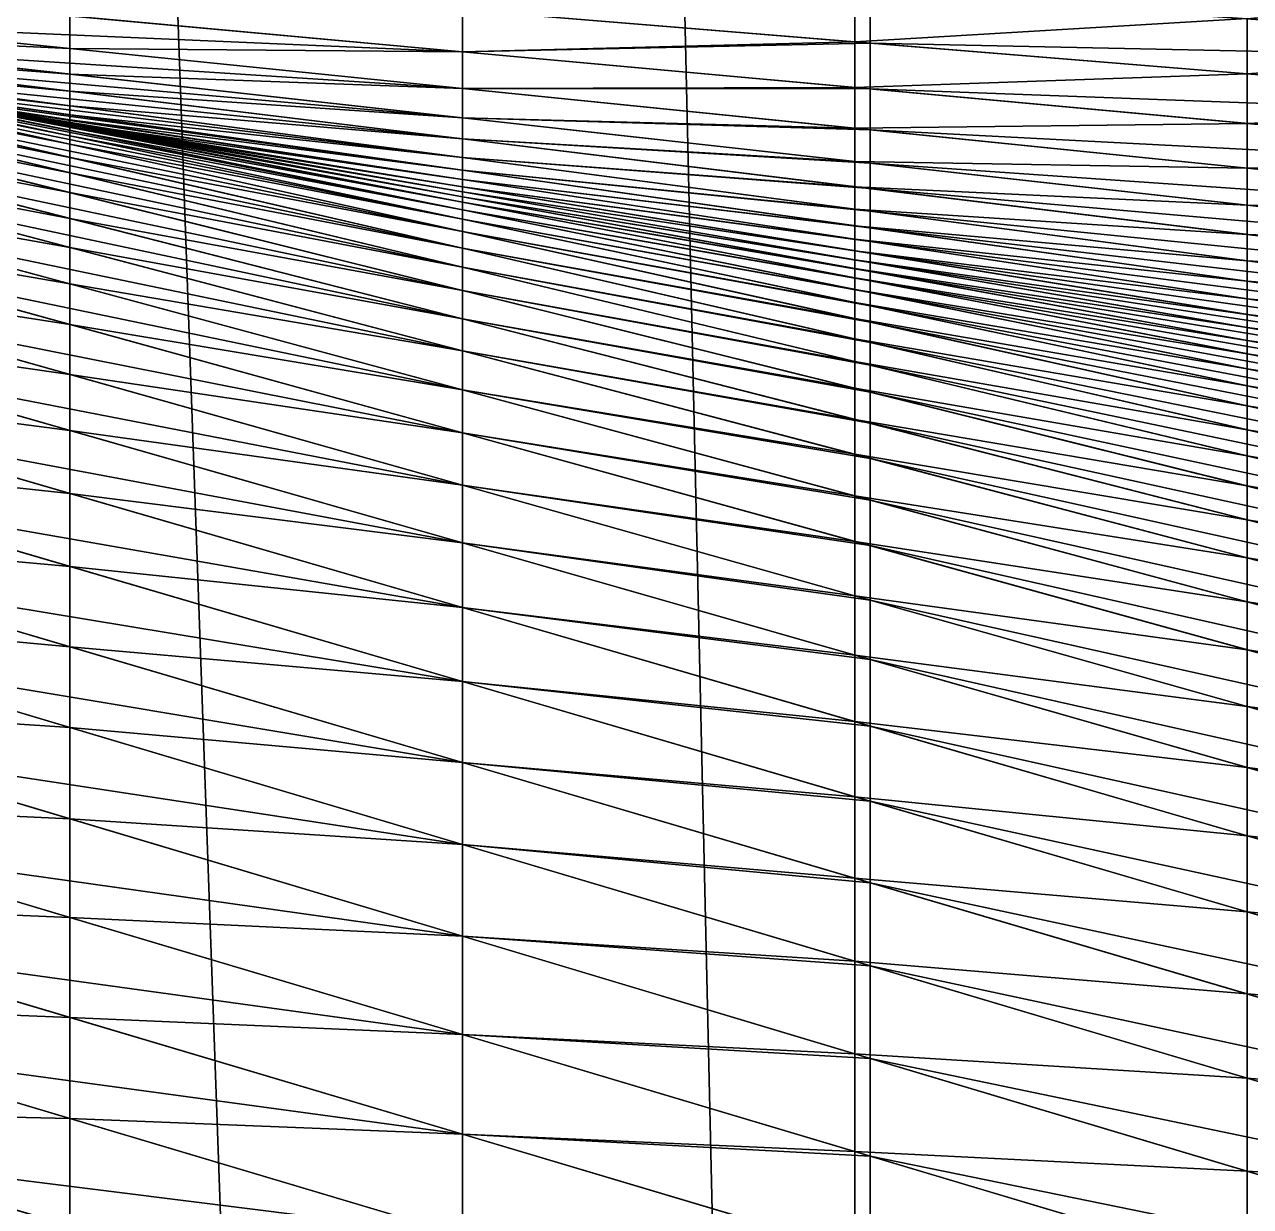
# Model space of a CAD drawing. Header units: metres. Extents: x -3 to 177, y -14 to 14.
# Drawn here: x 9.075 to 10.754, y -2.816 to -1.197 of the extents above; entities that cross this region are included whole.
import ezdxf

# ---------------------------------------------------------------- set-up
doc = ezdxf.new("R2010")
doc.units = ezdxf.units.M
doc.layers.add('ENGINE_ROOM', color=7, linetype='Continuous', true_color=0xa1acbe)
doc.layers.add('HULL', color=7, linetype='Continuous', true_color=0x528ba5)

msp = doc.modelspace()

# ---------------------------------------------------------------- linework, layer by layer
at = {"layer": 'ENGINE_ROOM'}
for points in [[(10.2335, 12.2995, 14.6829), (11.6483, -12.668, 14.6681), (11.6483, 12.668, 14.6681)], [(9.675, 12.154, 14.6887), (10.2335, -12.2995, 14.6829), (10.2335, 12.2995, 14.6829)], [(10.2335, 12.2995, 14.6829), (10.2335, -12.2995, 14.6829), (11.6483, -12.668, 14.6681)], [(8.8188, 11.931, 14.6977), (9.675, -12.154, 14.6887), (9.675, 12.154, 14.6887)], [(9.675, 12.154, 14.6887), (9.675, -12.154, 14.6887), (10.2335, -12.2995, 14.6829)], [(8.8188, 11.931, 14.6977), (8.8188, -11.931, 14.6977), (9.675, -12.154, 14.6887)], [(8.8188, -1.1977, 2.0242), (8.8188, -1.1562, 1.869), (9.675, -1.2344, 1.7117)], [(8.8188, -1.1562, 1.869), (9.675, -1.1772, 1.5613), (9.675, -1.2344, 1.7117)], [(9.675, -1.1772, 1.5613), (10.2335, -1.1527, 1.3158), (10.2335, -1.2226, 1.4606)], [(10.2335, -1.2226, 1.4606), (10.2335, -1.1527, 1.3158), (11.6483, -1.2521, 1.0671)], [(10.2335, -1.1527, 1.3158), (11.6483, -1.1593, 0.933), (11.6483, -1.2521, 1.0671)], [(9.675, -1.2344, 1.7117), (9.675, -1.1772, 1.5613), (10.2335, -1.2226, 1.4606)], [(8.8188, -1.2295, 2.182), (8.8188, -1.1977, 2.0242), (9.675, -1.2847, 1.8645)], [(8.8188, -1.1977, 2.0242), (9.675, -1.2344, 1.7117), (9.675, -1.2847, 1.8645)], [(9.675, -1.2344, 1.7117), (10.2335, -1.2226, 1.4606), (10.2335, -1.2854, 1.6091)], [(10.2335, -1.2854, 1.6091), (10.2335, -1.2226, 1.4606), (11.6483, -1.3375, 1.2057)], [(10.2335, -1.2226, 1.4606), (11.6483, -1.2521, 1.0671), (11.6483, -1.3375, 1.2057)], [(8.8188, -1.2498, 2.3415), (8.8188, -1.2295, 2.182), (9.675, -1.3248, 2.0205)], [(8.8188, -1.2295, 2.182), (9.675, -1.2847, 1.8645), (9.675, -1.3248, 2.0205)], [(9.675, -1.2847, 1.8645), (9.675, -1.2344, 1.7117), (10.2335, -1.2854, 1.6091)], [(8.8188, -1.2664, 2.5015), (8.8188, -1.2498, 2.3415), (9.675, -1.3539, 2.1788)], [(8.8188, -1.2498, 2.3415), (9.675, -1.3248, 2.0205), (9.675, -1.3539, 2.1788)], [(8.8188, -1.2758, 2.6622), (8.8188, -1.2664, 2.5015), (9.675, -1.3792, 2.3379)], [(8.8188, -1.2664, 2.5015), (9.675, -1.3539, 2.1788), (9.675, -1.3792, 2.3379)], [(8.8188, -1.2776, 3.6275), (8.8188, -1.2752, 3.4666), (9.675, -1.4406, 3.302)], [(8.8188, -1.2752, 3.4666), (8.8188, -1.2763, 3.3057), (9.675, -1.433, 3.1411)], [(8.8188, -1.2752, 3.4666), (9.675, -1.433, 3.1411), (9.675, -1.4406, 3.302)], [(8.8188, -1.2792, 2.823), (8.8188, -1.2758, 2.6622), (9.675, -1.3968, 2.4981)], [(8.8188, -1.2758, 2.6622), (9.675, -1.3792, 2.3379), (9.675, -1.3968, 2.4981)], [(8.8188, -1.2763, 3.3057), (8.8188, -1.2786, 3.1448), (9.675, -1.4265, 2.9802)], [(8.8188, -1.2763, 3.3057), (9.675, -1.4265, 2.9802), (9.675, -1.433, 3.1411)], [(8.8188, -1.2821, 3.7884), (8.8188, -1.2776, 3.6275), (9.675, -1.4511, 3.4629)], [(8.8188, -1.2776, 3.6275), (9.675, -1.4406, 3.302), (9.675, -1.4511, 3.4629)], [(8.8188, -1.2786, 3.1448), (8.8188, -1.2807, 2.9839), (9.675, -1.4196, 2.8193)], [(8.8188, -1.2786, 3.1448), (9.675, -1.4196, 2.8193), (9.675, -1.4265, 2.9802)], [(8.8188, -1.2807, 2.9839), (8.8188, -1.2792, 2.823), (9.675, -1.4094, 2.6586)], [(8.8188, -1.2792, 2.823), (9.675, -1.3968, 2.4981), (9.675, -1.4094, 2.6586)], [(8.8188, -1.2807, 2.9839), (9.675, -1.4094, 2.6586), (9.675, -1.4196, 2.8193)], [(8.8188, -1.2902, 3.9491), (8.8188, -1.2821, 3.7884), (9.675, -1.4638, 3.6236)], [(8.8188, -1.2821, 3.7884), (9.675, -1.4511, 3.4629), (9.675, -1.4638, 3.6236)], [(8.8188, -1.3053, 4.1094), (8.8188, -1.2902, 3.9491), (9.675, -1.4805, 3.7838)], [(8.8188, -1.2902, 3.9491), (9.675, -1.4638, 3.6236), (9.675, -1.4805, 3.7838)], [(9.675, -1.3248, 2.0205), (9.675, -1.2847, 1.8645), (10.2335, -1.3413, 1.7603)], [(9.675, -1.2847, 1.8645), (10.2335, -1.2854, 1.6091), (10.2335, -1.3413, 1.7603)], [(10.2335, -1.3413, 1.7603), (10.2335, -1.2854, 1.6091), (11.6483, -1.4147, 1.3492)], [(10.2335, -1.2854, 1.6091), (11.6483, -1.3375, 1.2057), (11.6483, -1.4147, 1.3492)], [(8.8188, -1.3235, 4.2692), (8.8188, -1.3053, 4.1094), (9.675, -1.5034, 3.9435)], [(8.8188, -1.3053, 4.1094), (9.675, -1.4805, 3.7838), (9.675, -1.5034, 3.9435)], [(8.8188, -1.348, 4.4284), (8.8188, -1.3235, 4.2692), (9.675, -1.5295, 4.1026)], [(8.8188, -1.3235, 4.2692), (9.675, -1.5034, 3.9435), (9.675, -1.5295, 4.1026)], [(9.675, -1.3539, 2.1788), (9.675, -1.3248, 2.0205), (10.2335, -1.3869, 1.9152)], [(9.675, -1.3248, 2.0205), (10.2335, -1.3413, 1.7603), (10.2335, -1.3869, 1.9152)], [(10.2335, -1.3869, 1.9152), (10.2335, -1.3413, 1.7603), (11.6483, -1.485, 1.4964)], [(10.2335, -1.3413, 1.7603), (11.6483, -1.4147, 1.3492), (11.6483, -1.485, 1.4964)], [(8.8188, -1.381, 4.586), (8.8188, -1.348, 4.4284), (9.675, -1.5613, 4.2608)], [(8.8188, -1.348, 4.4284), (9.675, -1.5295, 4.1026), (9.675, -1.5613, 4.2608)], [(9.675, -1.3792, 2.3379), (9.675, -1.3539, 2.1788), (10.2335, -1.4219, 2.0727)], [(9.675, -1.3539, 2.1788), (10.2335, -1.3869, 1.9152), (10.2335, -1.4219, 2.0727)], [(8.8188, -1.4184, 4.7425), (8.8188, -1.381, 4.586), (9.675, -1.6003, 4.4176)], [(8.8188, -1.381, 4.586), (9.675, -1.5613, 4.2608), (9.675, -1.6003, 4.4176)], [(9.675, -1.3968, 2.4981), (9.675, -1.3792, 2.3379), (10.2335, -1.4527, 2.2312)], [(9.675, -1.3792, 2.3379), (10.2335, -1.4219, 2.0727), (10.2335, -1.4527, 2.2312)], [(10.2335, -1.4219, 2.0727), (10.2335, -1.3869, 1.9152), (11.6483, -1.5444, 1.6485)], [(10.2335, -1.3869, 1.9152), (11.6483, -1.485, 1.4964), (11.6483, -1.5444, 1.6485)], [(9.675, -1.4094, 2.6586), (9.675, -1.3968, 2.4981), (10.2335, -1.4758, 2.3911)], [(9.675, -1.3968, 2.4981), (10.2335, -1.4527, 2.2312), (10.2335, -1.4758, 2.3911)], [(9.675, -1.4196, 2.8193), (9.675, -1.4094, 2.6586), (10.2335, -1.4944, 2.5513)], [(9.675, -1.4094, 2.6586), (10.2335, -1.4758, 2.3911), (10.2335, -1.4944, 2.5513)], [(8.8188, -1.4663, 4.8963), (8.8188, -1.4184, 4.7425), (9.675, -1.6441, 4.5731)], [(8.8188, -1.4184, 4.7425), (9.675, -1.6003, 4.4176), (9.675, -1.6441, 4.5731)], [(9.675, -1.4265, 2.9802), (9.675, -1.4196, 2.8193), (10.2335, -1.5103, 2.7119)], [(9.675, -1.4196, 2.8193), (10.2335, -1.4944, 2.5513), (10.2335, -1.5103, 2.7119)], [(9.675, -1.433, 3.1411), (9.675, -1.4265, 2.9802), (10.2335, -1.5229, 2.8728)], [(9.675, -1.4265, 2.9802), (10.2335, -1.5103, 2.7119), (10.2335, -1.5229, 2.8728)], [(10.2335, -1.4527, 2.2312), (10.2335, -1.4219, 2.0727), (11.6483, -1.594, 1.8039)], [(10.2335, -1.4219, 2.0727), (11.6483, -1.5444, 1.6485), (11.6483, -1.594, 1.8039)], [(9.675, -1.4406, 3.302), (9.675, -1.433, 3.1411), (10.2335, -1.5352, 3.0337)], [(9.675, -1.433, 3.1411), (10.2335, -1.5229, 2.8728), (10.2335, -1.5352, 3.0337)], [(9.675, -1.4511, 3.4629), (9.675, -1.4406, 3.302), (10.2335, -1.5484, 3.1947)], [(9.675, -1.4406, 3.302), (10.2335, -1.5352, 3.0337), (10.2335, -1.5484, 3.1947)], [(9.675, -1.4638, 3.6236), (9.675, -1.4511, 3.4629), (10.2335, -1.5643, 3.3555)], [(9.675, -1.4511, 3.4629), (10.2335, -1.5484, 3.1947), (10.2335, -1.5643, 3.3555)], [(10.2335, -1.4758, 2.3911), (10.2335, -1.4527, 2.2312), (11.6483, -1.6389, 1.9608)], [(10.2335, -1.4527, 2.2312), (11.6483, -1.594, 1.8039), (11.6483, -1.6389, 1.9608)], [(8.8188, -1.5201, 5.0481), (8.8188, -1.4663, 4.8963), (9.675, -1.6975, 4.7257)], [(8.8188, -1.4663, 4.8963), (9.675, -1.6441, 4.5731), (9.675, -1.6975, 4.7257)], [(9.675, -1.4805, 3.7838), (9.675, -1.4638, 3.6236), (10.2335, -1.5823, 3.5161)], [(9.675, -1.4638, 3.6236), (10.2335, -1.5643, 3.3555), (10.2335, -1.5823, 3.5161)], [(10.2335, -1.4944, 2.5513), (10.2335, -1.4758, 2.3911), (11.6483, -1.6758, 2.1199)], [(10.2335, -1.4758, 2.3911), (11.6483, -1.6389, 1.9608), (11.6483, -1.6758, 2.1199)], [(9.675, -1.5034, 3.9435), (9.675, -1.4805, 3.7838), (10.2335, -1.6046, 3.676)], [(9.675, -1.4805, 3.7838), (10.2335, -1.5823, 3.5161), (10.2335, -1.6046, 3.676)], [(10.2335, -1.5103, 2.7119), (10.2335, -1.4944, 2.5513), (11.6483, -1.7095, 2.2795)], [(10.2335, -1.4944, 2.5513), (11.6483, -1.6758, 2.1199), (11.6483, -1.7095, 2.2795)], [(9.675, -1.5295, 4.1026), (9.675, -1.5034, 3.9435), (10.2335, -1.6327, 3.8352)], [(9.675, -1.5034, 3.9435), (10.2335, -1.6046, 3.676), (10.2335, -1.6327, 3.8352)], [(10.2335, -1.5229, 2.8728), (10.2335, -1.5103, 2.7119), (11.6483, -1.7399, 2.4399)], [(10.2335, -1.5103, 2.7119), (11.6483, -1.7095, 2.2795), (11.6483, -1.7399, 2.4399)], [(8.8188, -1.5866, 5.1947), (8.8188, -1.5201, 5.0481), (9.675, -1.7566, 4.8762)], [(8.8188, -1.5201, 5.0481), (9.675, -1.6975, 4.7257), (9.675, -1.7566, 4.8762)], [(10.2335, -1.5352, 3.0337), (10.2335, -1.5229, 2.8728), (11.6483, -1.7673, 2.6008)], [(10.2335, -1.5229, 2.8728), (11.6483, -1.7399, 2.4399), (11.6483, -1.7673, 2.6008)], [(9.675, -1.5613, 4.2608), (9.675, -1.5295, 4.1026), (10.2335, -1.6638, 3.9939)], [(9.675, -1.5295, 4.1026), (10.2335, -1.6327, 3.8352), (10.2335, -1.6638, 3.9939)], [(10.2335, -1.5484, 3.1947), (10.2335, -1.5352, 3.0337), (11.6483, -1.7942, 2.7618)], [(10.2335, -1.5352, 3.0337), (11.6483, -1.7673, 2.6008), (11.6483, -1.7942, 2.7618)], [(9.675, -1.6003, 4.4176), (9.675, -1.5613, 4.2608), (10.2335, -1.7005, 4.1515)], [(9.675, -1.5613, 4.2608), (10.2335, -1.6638, 3.9939), (10.2335, -1.7005, 4.1515)], [(10.2335, -1.5643, 3.3555), (10.2335, -1.5484, 3.1947), (11.6483, -1.8215, 2.9227)], [(10.2335, -1.5484, 3.1947), (11.6483, -1.7942, 2.7618), (11.6483, -1.8215, 2.9227)], [(10.2335, -1.5823, 3.5161), (10.2335, -1.5643, 3.3555), (11.6483, -1.851, 3.0834)], [(10.2335, -1.5643, 3.3555), (11.6483, -1.8215, 2.9227), (11.6483, -1.851, 3.0834)], [(8.8188, -1.662, 5.337), (8.8188, -1.5866, 5.1947), (9.675, -1.8282, 5.0212)], [(8.8188, -1.5866, 5.1947), (9.675, -1.7566, 4.8762), (9.675, -1.8282, 5.0212)], [(10.2335, -1.6046, 3.676), (10.2335, -1.5823, 3.5161), (11.6483, -1.8825, 3.2437)], [(10.2335, -1.5823, 3.5161), (11.6483, -1.851, 3.0834), (11.6483, -1.8825, 3.2437)], [(9.675, -1.6441, 4.5731), (9.675, -1.6003, 4.4176), (10.2335, -1.7433, 4.3078)], [(9.675, -1.6003, 4.4176), (10.2335, -1.7005, 4.1515), (10.2335, -1.7433, 4.3078)], [(10.2335, -1.6327, 3.8352), (10.2335, -1.6046, 3.676), (11.6483, -1.9189, 3.4029)], [(10.2335, -1.6046, 3.676), (11.6483, -1.8825, 3.2437), (11.6483, -1.9189, 3.4029)], [(9.675, -1.6975, 4.7257), (9.675, -1.6441, 4.5731), (10.2335, -1.7914, 4.4626)], [(9.675, -1.6441, 4.5731), (10.2335, -1.7433, 4.3078), (10.2335, -1.7914, 4.4626)], [(10.2335, -1.6638, 3.9939), (10.2335, -1.6327, 3.8352), (11.6483, -1.96, 3.5611)], [(10.2335, -1.6327, 3.8352), (11.6483, -1.9189, 3.4029), (11.6483, -1.96, 3.5611)], [(8.8188, -1.7469, 5.4739), (8.8188, -1.662, 5.337), (9.675, -1.9071, 5.1626)], [(8.8188, -1.662, 5.337), (9.675, -1.8282, 5.0212), (9.675, -1.9071, 5.1626)], [(10.2335, -1.7005, 4.1515), (10.2335, -1.6638, 3.9939), (11.6483, -2.0042, 3.7185)], [(10.2335, -1.6638, 3.9939), (11.6483, -1.96, 3.5611), (11.6483, -2.0042, 3.7185)], [(9.675, -1.7566, 4.8762), (9.675, -1.6975, 4.7257), (10.2335, -1.8484, 4.6144)], [(9.675, -1.6975, 4.7257), (10.2335, -1.7914, 4.4626), (10.2335, -1.8484, 4.6144)], [(10.2335, -1.7433, 4.3078), (10.2335, -1.7005, 4.1515), (11.6483, -2.0531, 3.8746)], [(10.2335, -1.7005, 4.1515), (11.6483, -2.0042, 3.7185), (11.6483, -2.0531, 3.8746)], [(10.2335, -1.7914, 4.4626), (10.2335, -1.7433, 4.3078), (11.6483, -2.1057, 4.0297)], [(10.2335, -1.7433, 4.3078), (11.6483, -2.0531, 3.8746), (11.6483, -2.1057, 4.0297)], [(8.8188, -1.846, 5.6006), (8.8188, -1.7469, 5.4739), (9.675, -1.9958, 5.2981)], [(8.8188, -1.7469, 5.4739), (9.675, -1.9071, 5.1626), (9.675, -1.9958, 5.2981)], [(9.675, -1.8282, 5.0212), (9.675, -1.7566, 4.8762), (10.2335, -1.9109, 4.7641)], [(9.675, -1.7566, 4.8762), (10.2335, -1.8484, 4.6144), (10.2335, -1.9109, 4.7641)], [(10.2335, -1.8484, 4.6144), (10.2335, -1.7914, 4.4626), (11.6483, -2.1644, 4.1826)], [(10.2335, -1.7914, 4.4626), (11.6483, -2.1057, 4.0297), (11.6483, -2.1644, 4.1826)], [(9.675, -1.9071, 5.1626), (9.675, -1.8282, 5.0212), (10.2335, -1.9857, 4.9081)], [(9.675, -1.8282, 5.0212), (10.2335, -1.9109, 4.7641), (10.2335, -1.9857, 4.9081)], [(8.8188, -1.9553, 5.7191), (8.8188, -1.846, 5.6006), (9.675, -2.0972, 5.4242)], [(8.8188, -1.846, 5.6006), (9.675, -1.9958, 5.2981), (9.675, -2.0972, 5.4242)], [(10.2335, -1.9109, 4.7641), (10.2335, -1.8484, 4.6144), (11.6483, -2.2305, 4.3325)], [(10.2335, -1.8484, 4.6144), (11.6483, -2.1644, 4.1826), (11.6483, -2.2305, 4.3325)], [(9.675, -1.9958, 5.2981), (9.675, -1.9071, 5.1626), (10.2335, -2.067, 5.0489)], [(9.675, -1.9071, 5.1626), (10.2335, -1.9857, 4.9081), (10.2335, -2.067, 5.0489)], [(10.2335, -1.9857, 4.9081), (10.2335, -1.9109, 4.7641), (11.6483, -2.3017, 4.4802)], [(10.2335, -1.9109, 4.7641), (11.6483, -2.2305, 4.3325), (11.6483, -2.3017, 4.4802)], [(8.8188, -2.065, 5.8372), (8.8188, -1.9553, 5.7191), (9.675, -2.2079, 5.5427)], [(8.8188, -1.9553, 5.7191), (9.675, -2.0972, 5.4242), (9.675, -2.2079, 5.5427)], [(9.675, -2.0972, 5.4242), (9.675, -1.9958, 5.2981), (10.2335, -2.1582, 5.1834)], [(9.675, -1.9958, 5.2981), (10.2335, -2.067, 5.0489), (10.2335, -2.1582, 5.1834)], [(10.2335, -2.067, 5.0489), (10.2335, -1.9857, 4.9081), (11.6483, -2.3848, 4.6215)], [(10.2335, -1.9857, 4.9081), (11.6483, -2.3017, 4.4802), (11.6483, -2.3848, 4.6215)], [(8.8188, -2.1897, 5.9393), (8.8188, -2.065, 5.8372), (9.675, -2.3201, 5.6597)], [(8.8188, -2.065, 5.8372), (9.675, -2.2079, 5.5427), (9.675, -2.3201, 5.6597)], [(10.2335, -2.1582, 5.1834), (10.2335, -2.067, 5.0489), (11.6483, -2.4719, 4.7607)], [(10.2335, -2.067, 5.0489), (11.6483, -2.3848, 4.6215), (11.6483, -2.4719, 4.7607)], [(9.675, -2.2079, 5.5427), (9.675, -2.0972, 5.4242), (10.2335, -2.2611, 5.3091)], [(9.675, -2.0972, 5.4242), (10.2335, -2.1582, 5.1834), (10.2335, -2.2611, 5.3091)], [(10.2335, -2.2611, 5.3091), (10.2335, -2.1582, 5.1834), (11.6483, -2.5694, 4.8928)], [(10.2335, -2.1582, 5.1834), (11.6483, -2.4719, 4.7607), (11.6483, -2.5694, 4.8928)], [(8.8188, -2.3252, 6.0263), (8.8188, -2.1897, 5.9393), (9.675, -2.446, 5.7619)], [(8.8188, -2.1897, 5.9393), (9.675, -2.3201, 5.6597), (9.675, -2.446, 5.7619)], [(9.675, -2.3201, 5.6597), (9.675, -2.2079, 5.5427), (10.2335, -2.3726, 5.4277)], [(9.675, -2.2079, 5.5427), (10.2335, -2.2611, 5.3091), (10.2335, -2.3726, 5.4277)], [(10.2335, -2.3726, 5.4277), (10.2335, -2.2611, 5.3091), (11.6483, -2.6762, 5.0175)], [(10.2335, -2.2611, 5.3091), (11.6483, -2.5694, 4.8928), (11.6483, -2.6762, 5.0175)], [(8.8188, -2.4624, 6.1108), (8.8188, -2.3252, 6.0263), (9.675, -2.5806, 5.8518)], [(8.8188, -2.3252, 6.0263), (9.675, -2.446, 5.7619), (9.675, -2.5806, 5.8518)], [(9.675, -2.446, 5.7619), (9.675, -2.3201, 5.6597), (10.2335, -2.4865, 5.5439)], [(9.675, -2.3201, 5.6597), (10.2335, -2.3726, 5.4277), (10.2335, -2.4865, 5.5439)], [(10.2335, -2.4865, 5.5439), (10.2335, -2.3726, 5.4277), (11.6483, -2.7899, 5.1363)], [(10.2335, -2.3726, 5.4277), (11.6483, -2.6762, 5.0175), (11.6483, -2.7899, 5.1363)], [(9.675, -2.5806, 5.8518), (9.675, -2.446, 5.7619), (10.2335, -2.6132, 5.6461)], [(9.675, -2.446, 5.7619), (10.2335, -2.4865, 5.5439), (10.2335, -2.6132, 5.6461)], [(8.8188, -2.6005, 6.1939), (8.8188, -2.4624, 6.1108), (9.675, -2.7172, 5.939)], [(8.8188, -2.4624, 6.1108), (9.675, -2.5806, 5.8518), (9.675, -2.7172, 5.939)], [(10.2335, -2.6132, 5.6461), (10.2335, -2.4865, 5.5439), (11.6483, -2.908, 5.2506)], [(10.2335, -2.4865, 5.5439), (11.6483, -2.7899, 5.1363), (11.6483, -2.908, 5.2506)], [(9.675, -2.7172, 5.939), (9.675, -2.5806, 5.8518), (10.2335, -2.7472, 5.7381)], [(9.675, -2.5806, 5.8518), (10.2335, -2.6132, 5.6461), (10.2335, -2.7472, 5.7381)], [(8.8188, -2.7483, 6.2579), (8.8188, -2.6005, 6.1939), (9.675, -2.8558, 6.0231)], [(8.8188, -2.6005, 6.1939), (9.675, -2.7172, 5.939), (9.675, -2.8558, 6.0231)], [(10.2335, -2.7472, 5.7381), (10.2335, -2.6132, 5.6461), (11.6483, -3.0367, 5.3529)], [(10.2335, -2.6132, 5.6461), (11.6483, -2.908, 5.2506), (11.6483, -3.0367, 5.3529)], [(9.675, -2.8558, 6.0231), (9.675, -2.7172, 5.939), (10.2335, -2.8834, 5.8269)], [(9.675, -2.7172, 5.939), (10.2335, -2.7472, 5.7381), (10.2335, -2.8834, 5.8269)], [(8.8188, -2.8964, 6.3214), (8.8188, -2.7483, 6.2579), (9.675, -3.0022, 6.092)], [(8.8188, -2.7483, 6.2579), (9.675, -2.8558, 6.0231), (9.675, -3.0022, 6.092)], [(10.2335, -2.8834, 5.8269), (10.2335, -2.7472, 5.7381), (11.6483, -3.1692, 5.4499)], [(10.2335, -2.7472, 5.7381), (11.6483, -3.0367, 5.3529), (11.6483, -3.1692, 5.4499)]]:
    msp.add_3dface(points, dxfattribs=at)
at = {"layer": 'HULL'}
for points in [[(10.75, -1.189, 1.225), (11.2875, -1.1375, 0.9948), (11.2875, -1.2268, 1.1305)], [(9.675, -1.1772, 1.5613), (10.2125, -1.1512, 1.3195), (10.2125, -1.2209, 1.4644)], [(10.2125, -1.2209, 1.4644), (10.2125, -1.1512, 1.3195), (10.75, -1.189, 1.225)], [(8.6, -1.2051, 2.2232), (8.6, -1.1755, 2.065), (9.1375, -1.2301, 1.9647)], [(8.6, -1.1755, 2.065), (9.1375, -1.1853, 1.8104), (9.1375, -1.2301, 1.9647)], [(9.1375, -1.1853, 1.8104), (9.675, -1.1772, 1.5613), (9.675, -1.2344, 1.7117)], [(9.1375, -1.2301, 1.9647), (9.1375, -1.1853, 1.8104), (9.675, -1.2344, 1.7117)], [(9.675, -1.2344, 1.7117), (9.675, -1.1772, 1.5613), (10.2125, -1.2209, 1.4644)], [(10.2125, -1.2209, 1.4644), (10.75, -1.189, 1.225), (10.75, -1.2645, 1.3676)], [(10.75, -1.2645, 1.3676), (10.75, -1.189, 1.225), (11.2875, -1.2268, 1.1305)], [(8.6, -1.2231, 2.3831), (8.6, -1.2051, 2.2232), (9.1375, -1.2649, 2.1219)], [(8.6, -1.2051, 2.2232), (9.1375, -1.2301, 1.9647), (9.1375, -1.2649, 2.1219)], [(8.6, -1.2376, 2.5433), (8.6, -1.2231, 2.3831), (9.1375, -1.2885, 2.281)], [(8.6, -1.2231, 2.3831), (9.1375, -1.2649, 2.1219), (9.1375, -1.2885, 2.281)], [(9.675, -1.2344, 1.7117), (10.2125, -1.2209, 1.4644), (10.2125, -1.2835, 1.613)], [(10.2125, -1.2835, 1.613), (10.2125, -1.2209, 1.4644), (10.75, -1.2645, 1.3676)], [(8.6, -1.2332, 3.6696), (8.6, -1.233, 3.5087), (9.1375, -1.3368, 3.4053)], [(8.6, -1.233, 3.5087), (8.6, -1.2362, 3.3478), (9.1375, -1.3346, 3.2444)], [(8.6, -1.233, 3.5087), (9.1375, -1.3346, 3.2444), (9.1375, -1.3368, 3.4053)], [(8.6, -1.2357, 3.8305), (8.6, -1.2332, 3.6696), (9.1375, -1.3422, 3.5662)], [(8.6, -1.2332, 3.6696), (9.1375, -1.3368, 3.4053), (9.1375, -1.3422, 3.5662)], [(8.6, -1.2416, 3.9914), (8.6, -1.2357, 3.8305), (9.1375, -1.3497, 3.727)], [(8.6, -1.2357, 3.8305), (9.1375, -1.3422, 3.5662), (9.1375, -1.3497, 3.727)], [(8.6, -1.2362, 3.3478), (8.6, -1.2408, 3.1869), (9.1375, -1.3336, 3.0835)], [(8.6, -1.2362, 3.3478), (9.1375, -1.3336, 3.0835), (9.1375, -1.3346, 3.2444)], [(8.6, -1.2448, 2.7041), (8.6, -1.2376, 2.5433), (9.1375, -1.3084, 2.4406)], [(8.6, -1.2376, 2.5433), (9.1375, -1.2885, 2.281), (9.1375, -1.3084, 2.4406)], [(8.6, -1.2408, 3.1869), (8.6, -1.2452, 3.026), (9.1375, -1.3324, 2.9226)], [(8.6, -1.2408, 3.1869), (9.1375, -1.3324, 2.9226), (9.1375, -1.3336, 3.0835)], [(8.6, -1.2547, 4.1518), (8.6, -1.2416, 3.9914), (9.1375, -1.3611, 3.8876)], [(8.6, -1.2416, 3.9914), (9.1375, -1.3497, 3.727), (9.1375, -1.3611, 3.8876)], [(9.1375, -1.2649, 2.1219), (9.1375, -1.2301, 1.9647), (9.675, -1.2847, 1.8645)], [(9.1375, -1.2301, 1.9647), (9.675, -1.2344, 1.7117), (9.675, -1.2847, 1.8645)], [(9.675, -1.2847, 1.8645), (9.675, -1.2344, 1.7117), (10.2125, -1.2835, 1.613)], [(10.75, -1.2645, 1.3676), (11.2875, -1.2268, 1.1305), (11.2875, -1.3082, 1.2707)], [(8.6, -1.2459, 2.865), (8.6, -1.2448, 2.7041), (9.1375, -1.3208, 2.6011)], [(8.6, -1.2448, 2.7041), (9.1375, -1.3084, 2.4406), (9.1375, -1.3208, 2.6011)], [(8.6, -1.2452, 3.026), (8.6, -1.2459, 2.865), (9.1375, -1.3276, 2.7618)], [(8.6, -1.2452, 3.026), (9.1375, -1.3276, 2.7618), (9.1375, -1.3324, 2.9226)], [(8.6, -1.2459, 2.865), (9.1375, -1.3208, 2.6011), (9.1375, -1.3276, 2.7618)], [(8.6, -1.2709, 4.3118), (8.6, -1.2547, 4.1518), (9.1375, -1.3791, 4.0476)], [(8.6, -1.2547, 4.1518), (9.1375, -1.3611, 3.8876), (9.1375, -1.3791, 4.0476)], [(8.6, -1.2935, 4.4712), (8.6, -1.2709, 4.3118), (9.1375, -1.4002, 4.2072)], [(8.6, -1.2709, 4.3118), (9.1375, -1.3791, 4.0476), (9.1375, -1.4002, 4.2072)], [(9.1375, -1.2885, 2.281), (9.1375, -1.2649, 2.1219), (9.675, -1.3248, 2.0205)], [(9.1375, -1.2649, 2.1219), (9.675, -1.2847, 1.8645), (9.675, -1.3248, 2.0205)], [(10.2125, -1.2835, 1.613), (10.75, -1.2645, 1.3676), (10.75, -1.3326, 1.5142)], [(10.75, -1.3326, 1.5142), (10.75, -1.2645, 1.3676), (11.2875, -1.3082, 1.2707)], [(9.1375, -1.3084, 2.4406), (9.1375, -1.2885, 2.281), (9.675, -1.3539, 2.1788)], [(9.1375, -1.2885, 2.281), (9.675, -1.3248, 2.0205), (9.675, -1.3539, 2.1788)], [(9.675, -1.2847, 1.8645), (10.2125, -1.2835, 1.613), (10.2125, -1.3392, 1.7642)], [(9.675, -1.3248, 2.0205), (9.675, -1.2847, 1.8645), (10.2125, -1.3392, 1.7642)], [(10.2125, -1.3392, 1.7642), (10.2125, -1.2835, 1.613), (10.75, -1.3326, 1.5142)], [(8.6, -1.325, 4.629), (8.6, -1.2935, 4.4712), (9.1375, -1.4274, 4.366)], [(8.6, -1.2935, 4.4712), (9.1375, -1.4002, 4.2072), (9.1375, -1.4274, 4.366)], [(9.1375, -1.3208, 2.6011), (9.1375, -1.3084, 2.4406), (9.675, -1.3792, 2.3379)], [(9.1375, -1.3084, 2.4406), (9.675, -1.3539, 2.1788), (9.675, -1.3792, 2.3379)], [(10.75, -1.3326, 1.5142), (11.2875, -1.3082, 1.2707), (11.2875, -1.3818, 1.4155)], [(8.6, -1.3607, 4.7858), (8.6, -1.325, 4.629), (9.1375, -1.4626, 4.5233)], [(8.6, -1.325, 4.629), (9.1375, -1.4274, 4.366), (9.1375, -1.4626, 4.5233)], [(9.1375, -1.3276, 2.7618), (9.1375, -1.3208, 2.6011), (9.675, -1.3968, 2.4981)], [(9.1375, -1.3208, 2.6011), (9.675, -1.3792, 2.3379), (9.675, -1.3968, 2.4981)], [(9.675, -1.3539, 2.1788), (9.675, -1.3248, 2.0205), (10.2125, -1.3846, 1.9192)], [(9.675, -1.3248, 2.0205), (10.2125, -1.3392, 1.7642), (10.2125, -1.3846, 1.9192)], [(9.1375, -1.3324, 2.9226), (9.1375, -1.3276, 2.7618), (9.675, -1.4094, 2.6586)], [(9.1375, -1.3276, 2.7618), (9.675, -1.3968, 2.4981), (9.675, -1.4094, 2.6586)], [(9.1375, -1.3336, 3.0835), (9.1375, -1.3324, 2.9226), (9.675, -1.4196, 2.8193)], [(9.1375, -1.3324, 2.9226), (9.675, -1.4094, 2.6586), (9.675, -1.4196, 2.8193)], [(9.1375, -1.3346, 3.2444), (9.1375, -1.3336, 3.0835), (9.675, -1.4265, 2.9802)], [(9.1375, -1.3336, 3.0835), (9.675, -1.4196, 2.8193), (9.675, -1.4265, 2.9802)], [(9.1375, -1.3368, 3.4053), (9.1375, -1.3346, 3.2444), (9.675, -1.433, 3.1411)], [(9.1375, -1.3346, 3.2444), (9.675, -1.4265, 2.9802), (9.675, -1.433, 3.1411)], [(9.1375, -1.3422, 3.5662), (9.1375, -1.3368, 3.4053), (9.675, -1.4406, 3.302)], [(9.1375, -1.3368, 3.4053), (9.675, -1.433, 3.1411), (9.675, -1.4406, 3.302)], [(9.1375, -1.3497, 3.727), (9.1375, -1.3422, 3.5662), (9.675, -1.4511, 3.4629)], [(9.1375, -1.3422, 3.5662), (9.675, -1.4406, 3.302), (9.675, -1.4511, 3.4629)], [(10.2125, -1.3392, 1.7642), (10.75, -1.3326, 1.5142), (10.75, -1.3938, 1.664)], [(10.2125, -1.3846, 1.9192), (10.2125, -1.3392, 1.7642), (10.75, -1.3938, 1.664)], [(10.75, -1.3938, 1.664), (10.75, -1.3326, 1.5142), (11.2875, -1.3818, 1.4155)], [(9.1375, -1.3611, 3.8876), (9.1375, -1.3497, 3.727), (9.675, -1.4638, 3.6236)], [(9.1375, -1.3497, 3.727), (9.675, -1.4511, 3.4629), (9.675, -1.4638, 3.6236)], [(9.675, -1.3792, 2.3379), (9.675, -1.3539, 2.1788), (10.2125, -1.4193, 2.0767)], [(9.675, -1.3539, 2.1788), (10.2125, -1.3846, 1.9192), (10.2125, -1.4193, 2.0767)], [(8.6, -1.4072, 4.9399), (8.6, -1.3607, 4.7858), (9.1375, -1.5024, 4.6794)], [(8.6, -1.3607, 4.7858), (9.1375, -1.4626, 4.5233), (9.1375, -1.5024, 4.6794)], [(9.1375, -1.3791, 4.0476), (9.1375, -1.3611, 3.8876), (9.675, -1.4805, 3.7838)], [(9.1375, -1.3611, 3.8876), (9.675, -1.4638, 3.6236), (9.675, -1.4805, 3.7838)], [(9.1375, -1.4002, 4.2072), (9.1375, -1.3791, 4.0476), (9.675, -1.5034, 3.9435)], [(9.1375, -1.3791, 4.0476), (9.675, -1.4805, 3.7838), (9.675, -1.5034, 3.9435)], [(9.675, -1.3968, 2.4981), (9.675, -1.3792, 2.3379), (10.2125, -1.4499, 2.2352)], [(9.675, -1.3792, 2.3379), (10.2125, -1.4193, 2.0767), (10.2125, -1.4499, 2.2352)], [(10.2125, -1.4193, 2.0767), (10.2125, -1.3846, 1.9192), (10.75, -1.4444, 1.8178)], [(10.2125, -1.3846, 1.9192), (10.75, -1.3938, 1.664), (10.75, -1.4444, 1.8178)], [(10.75, -1.3938, 1.664), (11.2875, -1.3818, 1.4155), (11.2875, -1.4483, 1.5637)], [(8.6, -1.4597, 5.092), (8.6, -1.4072, 4.9399), (9.1375, -1.5523, 4.8328)], [(8.6, -1.4072, 4.9399), (9.1375, -1.5024, 4.6794), (9.1375, -1.5523, 4.8328)], [(9.1375, -1.4274, 4.366), (9.1375, -1.4002, 4.2072), (9.675, -1.5295, 4.1026)], [(9.1375, -1.4002, 4.2072), (9.675, -1.5034, 3.9435), (9.675, -1.5295, 4.1026)], [(9.675, -1.4094, 2.6586), (9.675, -1.3968, 2.4981), (10.2125, -1.4728, 2.3951)], [(9.675, -1.3968, 2.4981), (10.2125, -1.4499, 2.2352), (10.2125, -1.4728, 2.3951)], [(9.675, -1.4196, 2.8193), (9.675, -1.4094, 2.6586), (10.2125, -1.4912, 2.5553)], [(9.675, -1.4094, 2.6586), (10.2125, -1.4728, 2.3951), (10.2125, -1.4912, 2.5553)], [(10.75, -1.4444, 1.8178), (10.75, -1.3938, 1.664), (11.2875, -1.4483, 1.5637)], [(9.675, -1.4265, 2.9802), (9.675, -1.4196, 2.8193), (10.2125, -1.5069, 2.716)], [(9.675, -1.4196, 2.8193), (10.2125, -1.4912, 2.5553), (10.2125, -1.5069, 2.716)], [(9.675, -1.433, 3.1411), (9.675, -1.4265, 2.9802), (10.2125, -1.5193, 2.8768)], [(9.675, -1.4265, 2.9802), (10.2125, -1.5069, 2.716), (10.2125, -1.5193, 2.8768)], [(10.2125, -1.4499, 2.2352), (10.2125, -1.4193, 2.0767), (10.75, -1.4847, 1.9746)], [(10.2125, -1.4193, 2.0767), (10.75, -1.4444, 1.8178), (10.75, -1.4847, 1.9746)], [(9.1375, -1.4626, 4.5233), (9.1375, -1.4274, 4.366), (9.675, -1.5613, 4.2608)], [(9.1375, -1.4274, 4.366), (9.675, -1.5295, 4.1026), (9.675, -1.5613, 4.2608)], [(9.675, -1.4406, 3.302), (9.675, -1.433, 3.1411), (10.2125, -1.5314, 3.0378)], [(9.675, -1.433, 3.1411), (10.2125, -1.5193, 2.8768), (10.2125, -1.5314, 3.0378)], [(9.675, -1.4511, 3.4629), (9.675, -1.4406, 3.302), (10.2125, -1.5443, 3.1987)], [(9.675, -1.4406, 3.302), (10.2125, -1.5314, 3.0378), (10.2125, -1.5443, 3.1987)], [(8.6, -1.5249, 5.239), (8.6, -1.4597, 5.092), (9.1375, -1.6081, 4.9841)], [(8.6, -1.4597, 5.092), (9.1375, -1.5523, 4.8328), (9.1375, -1.6081, 4.9841)], [(9.675, -1.4638, 3.6236), (9.675, -1.4511, 3.4629), (10.2125, -1.56, 3.3595)], [(9.675, -1.4511, 3.4629), (10.2125, -1.5443, 3.1987), (10.2125, -1.56, 3.3595)], [(10.2125, -1.4728, 2.3951), (10.2125, -1.4499, 2.2352), (10.75, -1.5207, 2.1325)], [(10.2125, -1.4499, 2.2352), (10.75, -1.4847, 1.9746), (10.75, -1.5207, 2.1325)], [(10.75, -1.4847, 1.9746), (10.75, -1.4444, 1.8178), (11.2875, -1.5043, 1.7165)], [(10.75, -1.4444, 1.8178), (11.2875, -1.4483, 1.5637), (11.2875, -1.5043, 1.7165)], [(9.1375, -1.5024, 4.6794), (9.1375, -1.4626, 4.5233), (9.675, -1.6003, 4.4176)], [(9.1375, -1.4626, 4.5233), (9.675, -1.5613, 4.2608), (9.675, -1.6003, 4.4176)], [(9.675, -1.4805, 3.7838), (9.675, -1.4638, 3.6236), (10.2125, -1.5778, 3.5201)], [(9.675, -1.4638, 3.6236), (10.2125, -1.56, 3.3595), (10.2125, -1.5778, 3.5201)], [(10.2125, -1.4912, 2.5553), (10.2125, -1.4728, 2.3951), (10.75, -1.5488, 2.2921)], [(10.2125, -1.4728, 2.3951), (10.75, -1.5207, 2.1325), (10.75, -1.5488, 2.2921)], [(9.675, -1.5034, 3.9435), (9.675, -1.4805, 3.7838), (10.2125, -1.5999, 3.6801)], [(9.675, -1.4805, 3.7838), (10.2125, -1.5778, 3.5201), (10.2125, -1.5999, 3.6801)], [(10.2125, -1.5069, 2.716), (10.2125, -1.4912, 2.5553), (10.75, -1.5729, 2.4521)], [(10.2125, -1.4912, 2.5553), (10.75, -1.5488, 2.2921), (10.75, -1.5729, 2.4521)], [(10.75, -1.5207, 2.1325), (10.75, -1.4847, 1.9746), (11.2875, -1.5501, 1.8724)], [(10.75, -1.4847, 1.9746), (11.2875, -1.5043, 1.7165), (11.2875, -1.5501, 1.8724)], [(9.1375, -1.5523, 4.8328), (9.1375, -1.5024, 4.6794), (9.675, -1.6441, 4.5731)], [(9.1375, -1.5024, 4.6794), (9.675, -1.6003, 4.4176), (9.675, -1.6441, 4.5731)], [(9.675, -1.5295, 4.1026), (9.675, -1.5034, 3.9435), (10.2125, -1.6278, 3.8393)], [(9.675, -1.5034, 3.9435), (10.2125, -1.5999, 3.6801), (10.2125, -1.6278, 3.8393)], [(10.2125, -1.5193, 2.8768), (10.2125, -1.5069, 2.716), (10.75, -1.5941, 2.6126)], [(10.2125, -1.5069, 2.716), (10.75, -1.5729, 2.4521), (10.75, -1.5941, 2.6126)], [(8.6, -1.5994, 5.3816), (8.6, -1.5249, 5.239), (9.1375, -1.6766, 5.1301)], [(8.6, -1.5249, 5.239), (9.1375, -1.6081, 4.9841), (9.1375, -1.6766, 5.1301)], [(10.2125, -1.5314, 3.0378), (10.2125, -1.5193, 2.8768), (10.75, -1.6121, 2.7735)], [(10.2125, -1.5193, 2.8768), (10.75, -1.5941, 2.6126), (10.75, -1.6121, 2.7735)], [(10.75, -1.5488, 2.2921), (10.75, -1.5207, 2.1325), (11.2875, -1.5914, 2.0298)], [(10.75, -1.5207, 2.1325), (11.2875, -1.5501, 1.8724), (11.2875, -1.5914, 2.0298)], [(9.675, -1.5613, 4.2608), (9.675, -1.5295, 4.1026), (10.2125, -1.6588, 3.998)], [(9.675, -1.5295, 4.1026), (10.2125, -1.6278, 3.8393), (10.2125, -1.6588, 3.998)], [(10.2125, -1.5443, 3.1987), (10.2125, -1.5314, 3.0378), (10.75, -1.6297, 2.9344)], [(10.2125, -1.5314, 3.0378), (10.75, -1.6121, 2.7735), (10.75, -1.6297, 2.9344)], [(10.2125, -1.56, 3.3595), (10.2125, -1.5443, 3.1987), (10.75, -1.6481, 3.0954)], [(10.2125, -1.5443, 3.1987), (10.75, -1.6297, 2.9344), (10.75, -1.6481, 3.0954)], [(9.1375, -1.6081, 4.9841), (9.1375, -1.5523, 4.8328), (9.675, -1.6975, 4.7257)], [(9.1375, -1.5523, 4.8328), (9.675, -1.6441, 4.5731), (9.675, -1.6975, 4.7257)], [(9.675, -1.6003, 4.4176), (9.675, -1.5613, 4.2608), (10.2125, -1.6953, 4.1556)], [(9.675, -1.5613, 4.2608), (10.2125, -1.6588, 3.998), (10.2125, -1.6953, 4.1556)], [(10.2125, -1.5778, 3.5201), (10.2125, -1.56, 3.3595), (10.75, -1.6689, 3.2562)], [(10.2125, -1.56, 3.3595), (10.75, -1.6481, 3.0954), (10.75, -1.6689, 3.2562)], [(10.75, -1.5729, 2.4521), (10.75, -1.5488, 2.2921), (11.2875, -1.6248, 2.1891)], [(10.75, -1.5488, 2.2921), (11.2875, -1.5914, 2.0298), (11.2875, -1.6248, 2.1891)], [(10.2125, -1.5999, 3.6801), (10.2125, -1.5778, 3.5201), (10.75, -1.6919, 3.4166)], [(10.2125, -1.5778, 3.5201), (10.75, -1.6689, 3.2562), (10.75, -1.6919, 3.4166)], [(10.75, -1.5941, 2.6126), (10.75, -1.5729, 2.4521), (11.2875, -1.6547, 2.3488)], [(10.75, -1.5729, 2.4521), (11.2875, -1.6248, 2.1891), (11.2875, -1.6547, 2.3488)], [(10.75, -1.6121, 2.7735), (10.75, -1.5941, 2.6126), (11.2875, -1.6813, 2.5093)], [(10.75, -1.5941, 2.6126), (11.2875, -1.6547, 2.3488), (11.2875, -1.6813, 2.5093)], [(8.6, -1.6833, 5.5188), (8.6, -1.5994, 5.3816), (9.1375, -1.7532, 5.2721)], [(8.6, -1.5994, 5.3816), (9.1375, -1.6766, 5.1301), (9.1375, -1.7532, 5.2721)], [(9.1375, -1.6766, 5.1301), (9.1375, -1.6081, 4.9841), (9.675, -1.7566, 4.8762)], [(9.1375, -1.6081, 4.9841), (9.675, -1.6975, 4.7257), (9.675, -1.7566, 4.8762)], [(9.675, -1.6441, 4.5731), (9.675, -1.6003, 4.4176), (10.2125, -1.7379, 4.312)], [(9.675, -1.6003, 4.4176), (10.2125, -1.6953, 4.1556), (10.2125, -1.7379, 4.312)], [(10.2125, -1.6278, 3.8393), (10.2125, -1.5999, 3.6801), (10.75, -1.7193, 3.5763)], [(10.2125, -1.5999, 3.6801), (10.75, -1.6919, 3.4166), (10.75, -1.7193, 3.5763)], [(10.2125, -1.6588, 3.998), (10.2125, -1.6278, 3.8393), (10.75, -1.7522, 3.7352)], [(10.2125, -1.6278, 3.8393), (10.75, -1.7193, 3.5763), (10.75, -1.7522, 3.7352)], [(10.75, -1.6297, 2.9344), (10.75, -1.6121, 2.7735), (11.2875, -1.705, 2.6701)], [(10.75, -1.6121, 2.7735), (11.2875, -1.6813, 2.5093), (11.2875, -1.705, 2.6701)], [(9.675, -1.6975, 4.7257), (9.675, -1.6441, 4.5731), (10.2125, -1.7858, 4.4667)], [(9.675, -1.6441, 4.5731), (10.2125, -1.7379, 4.312), (10.2125, -1.7858, 4.4667)], [(10.75, -1.6481, 3.0954), (10.75, -1.6297, 2.9344), (11.2875, -1.7281, 2.8311)], [(10.75, -1.6297, 2.9344), (11.2875, -1.705, 2.6701), (11.2875, -1.7281, 2.8311)], [(10.2125, -1.6953, 4.1556), (10.2125, -1.6588, 3.998), (10.75, -1.7881, 3.8933)], [(10.2125, -1.6588, 3.998), (10.75, -1.7522, 3.7352), (10.75, -1.7881, 3.8933)], [(10.75, -1.6689, 3.2562), (10.75, -1.6481, 3.0954), (11.2875, -1.7519, 2.9921)], [(10.75, -1.6481, 3.0954), (11.2875, -1.7281, 2.8311), (11.2875, -1.7519, 2.9921)], [(9.1375, -1.7532, 5.2721), (9.1375, -1.6766, 5.1301), (9.675, -1.8282, 5.0212)], [(9.1375, -1.6766, 5.1301), (9.675, -1.7566, 4.8762), (9.675, -1.8282, 5.0212)], [(10.75, -1.6919, 3.4166), (10.75, -1.6689, 3.2562), (11.2875, -1.7779, 3.1528)], [(10.75, -1.6689, 3.2562), (11.2875, -1.7519, 2.9921), (11.2875, -1.7779, 3.1528)], [(8.6, -1.7818, 5.6457), (8.6, -1.6833, 5.5188), (9.1375, -1.8396, 5.4084)], [(8.6, -1.6833, 5.5188), (9.1375, -1.7532, 5.2721), (9.1375, -1.8396, 5.4084)], [(10.2125, -1.7379, 4.312), (10.2125, -1.6953, 4.1556), (10.75, -1.8292, 4.0504)], [(10.2125, -1.6953, 4.1556), (10.75, -1.7881, 3.8933), (10.75, -1.8292, 4.0504)], [(10.75, -1.7193, 3.5763), (10.75, -1.6919, 3.4166), (11.2875, -1.8059, 3.3132)], [(10.75, -1.6919, 3.4166), (11.2875, -1.7779, 3.1528), (11.2875, -1.8059, 3.3132)], [(9.675, -1.7566, 4.8762), (9.675, -1.6975, 4.7257), (10.2125, -1.8427, 4.6186)], [(9.675, -1.6975, 4.7257), (10.2125, -1.7858, 4.4667), (10.2125, -1.8427, 4.6186)], [(10.75, -1.7522, 3.7352), (10.75, -1.7193, 3.5763), (11.2875, -1.8387, 3.4726)], [(10.75, -1.7193, 3.5763), (11.2875, -1.8059, 3.3132), (11.2875, -1.8387, 3.4726)], [(10.2125, -1.7858, 4.4667), (10.2125, -1.7379, 4.312), (10.75, -1.8756, 4.2063)], [(10.2125, -1.7379, 4.312), (10.75, -1.8292, 4.0504), (10.75, -1.8756, 4.2063)], [(9.1375, -1.8396, 5.4084), (9.1375, -1.7532, 5.2721), (9.675, -1.9071, 5.1626)], [(9.1375, -1.7532, 5.2721), (9.675, -1.8282, 5.0212), (9.675, -1.9071, 5.1626)], [(9.675, -1.8282, 5.0212), (9.675, -1.7566, 4.8762), (10.2125, -1.9051, 4.7684)], [(9.675, -1.7566, 4.8762), (10.2125, -1.8427, 4.6186), (10.2125, -1.9051, 4.7684)], [(10.75, -1.7881, 3.8933), (10.75, -1.7522, 3.7352), (11.2875, -1.8766, 3.631)], [(10.75, -1.7522, 3.7352), (11.2875, -1.8387, 3.4726), (11.2875, -1.8766, 3.631)], [(8.6, -1.8908, 5.7642), (8.6, -1.7818, 5.6457), (9.1375, -1.9395, 5.535)], [(8.6, -1.7818, 5.6457), (9.1375, -1.8396, 5.4084), (9.1375, -1.9395, 5.535)], [(10.2125, -1.8427, 4.6186), (10.2125, -1.7858, 4.4667), (10.75, -1.9275, 4.3604)], [(10.2125, -1.7858, 4.4667), (10.75, -1.8756, 4.2063), (10.75, -1.9275, 4.3604)], [(10.75, -1.8292, 4.0504), (10.75, -1.7881, 3.8933), (11.2875, -1.9174, 3.7887)], [(10.75, -1.7881, 3.8933), (11.2875, -1.8766, 3.631), (11.2875, -1.9174, 3.7887)], [(9.675, -1.9071, 5.1626), (9.675, -1.8282, 5.0212), (10.2125, -1.9798, 4.9124)], [(9.675, -1.8282, 5.0212), (10.2125, -1.9051, 4.7684), (10.2125, -1.9798, 4.9124)], [(10.75, -1.8756, 4.2063), (10.75, -1.8292, 4.0504), (11.2875, -1.9632, 3.9452)], [(10.75, -1.8292, 4.0504), (11.2875, -1.9174, 3.7887), (11.2875, -1.9632, 3.9452)], [(9.1375, -1.9395, 5.535), (9.1375, -1.8396, 5.4084), (9.675, -1.9958, 5.2981)], [(9.1375, -1.8396, 5.4084), (9.675, -1.9071, 5.1626), (9.675, -1.9958, 5.2981)], [(10.2125, -1.9051, 4.7684), (10.2125, -1.8427, 4.6186), (10.75, -1.9879, 4.5115)], [(10.2125, -1.8427, 4.6186), (10.75, -1.9275, 4.3604), (10.75, -1.9879, 4.5115)], [(10.75, -1.9275, 4.3604), (10.75, -1.8756, 4.2063), (11.2875, -2.0133, 4.1007)], [(10.75, -1.8756, 4.2063), (11.2875, -1.9632, 3.9452), (11.2875, -2.0133, 4.1007)], [(8.6, -1.9998, 5.8826), (8.6, -1.8908, 5.7642), (9.1375, -2.0493, 5.6534)], [(8.6, -1.8908, 5.7642), (9.1375, -1.9395, 5.535), (9.1375, -2.0493, 5.6534)], [(9.675, -1.9958, 5.2981), (9.675, -1.9071, 5.1626), (10.2125, -2.0609, 5.0532)], [(9.675, -1.9071, 5.1626), (10.2125, -1.9798, 4.9124), (10.2125, -2.0609, 5.0532)], [(10.2125, -1.9798, 4.9124), (10.2125, -1.9051, 4.7684), (10.75, -2.0536, 4.6605)], [(10.2125, -1.9051, 4.7684), (10.75, -1.9879, 4.5115), (10.75, -2.0536, 4.6605)], [(10.75, -1.9879, 4.5115), (10.75, -1.9275, 4.3604), (11.2875, -2.0692, 4.254)], [(10.75, -1.9275, 4.3604), (11.2875, -2.0133, 4.1007), (11.2875, -2.0692, 4.254)], [(9.1375, -2.0493, 5.6534), (9.1375, -1.9395, 5.535), (9.675, -2.0972, 5.4242)], [(9.1375, -1.9395, 5.535), (9.675, -1.9958, 5.2981), (9.675, -2.0972, 5.4242)], [(10.2125, -2.0609, 5.0532), (10.2125, -1.9798, 4.9124), (10.75, -2.1314, 4.8035)], [(10.2125, -1.9798, 4.9124), (10.75, -2.0536, 4.6605), (10.75, -2.1314, 4.8035)], [(9.675, -2.0972, 5.4242), (9.675, -1.9958, 5.2981), (10.2125, -2.152, 5.1877)], [(9.675, -1.9958, 5.2981), (10.2125, -2.0609, 5.0532), (10.2125, -2.152, 5.1877)], [(10.75, -2.0536, 4.6605), (10.75, -1.9879, 4.5115), (11.2875, -2.1331, 4.4044)], [(10.75, -1.9879, 4.5115), (11.2875, -2.0692, 4.254), (11.2875, -2.1331, 4.4044)], [(8.6, -2.1242, 5.9847), (8.6, -1.9998, 5.8826), (9.1375, -2.1599, 5.7711)], [(8.6, -1.9998, 5.8826), (9.1375, -2.0493, 5.6534), (9.1375, -2.1599, 5.7711)], [(9.1375, -2.1599, 5.7711), (9.1375, -2.0493, 5.6534), (9.675, -2.2079, 5.5427)], [(9.1375, -2.0493, 5.6534), (9.675, -2.0972, 5.4242), (9.675, -2.2079, 5.5427)], [(10.2125, -2.152, 5.1877), (10.2125, -2.0609, 5.0532), (10.75, -2.2148, 4.9437)], [(10.2125, -2.0609, 5.0532), (10.75, -2.1314, 4.8035), (10.75, -2.2148, 4.9437)], [(10.75, -2.1314, 4.8035), (10.75, -2.0536, 4.6605), (11.2875, -2.2021, 4.5526)], [(10.75, -2.0536, 4.6605), (11.2875, -2.1331, 4.4044), (11.2875, -2.2021, 4.5526)], [(9.675, -2.2079, 5.5427), (9.675, -2.0972, 5.4242), (10.2125, -2.2549, 5.3134)], [(9.675, -2.0972, 5.4242), (10.2125, -2.152, 5.1877), (10.2125, -2.2549, 5.3134)], [(8.6, -2.26, 6.0708), (8.6, -2.1242, 5.9847), (9.1375, -2.2851, 5.8733)], [(8.6, -2.1242, 5.9847), (9.1375, -2.1599, 5.7711), (9.1375, -2.2851, 5.8733)], [(10.75, -2.2148, 4.9437), (10.75, -2.1314, 4.8035), (11.2875, -2.2831, 4.6946)], [(10.75, -2.1314, 4.8035), (11.2875, -2.2021, 4.5526), (11.2875, -2.2831, 4.6946)], [(9.1375, -2.2851, 5.8733), (9.1375, -2.1599, 5.7711), (9.675, -2.3201, 5.6597)], [(9.1375, -2.1599, 5.7711), (9.675, -2.2079, 5.5427), (9.675, -2.3201, 5.6597)], [(10.2125, -2.2549, 5.3134), (10.2125, -2.152, 5.1877), (10.75, -2.3083, 5.0773)], [(10.2125, -2.152, 5.1877), (10.75, -2.2148, 4.9437), (10.75, -2.3083, 5.0773)], [(9.675, -2.3201, 5.6597), (9.675, -2.2079, 5.5427), (10.2125, -2.3664, 5.432)], [(9.675, -2.2079, 5.5427), (10.2125, -2.2549, 5.3134), (10.2125, -2.3664, 5.432)], [(10.75, -2.3083, 5.0773), (10.75, -2.2148, 4.9437), (11.2875, -2.3686, 4.8342)], [(10.75, -2.2148, 4.9437), (11.2875, -2.2831, 4.6946), (11.2875, -2.3686, 4.8342)], [(8.6, -2.3973, 6.1547), (8.6, -2.26, 6.0708), (9.1375, -2.4203, 5.9613)], [(8.6, -2.26, 6.0708), (9.1375, -2.2851, 5.8733), (9.1375, -2.4203, 5.9613)], [(10.2125, -2.3664, 5.432), (10.2125, -2.2549, 5.3134), (10.75, -2.4127, 5.2027)], [(10.2125, -2.2549, 5.3134), (10.75, -2.3083, 5.0773), (10.75, -2.4127, 5.2027)], [(9.1375, -2.4203, 5.9613), (9.1375, -2.2851, 5.8733), (9.675, -2.446, 5.7619)], [(9.1375, -2.2851, 5.8733), (9.675, -2.3201, 5.6597), (9.675, -2.446, 5.7619)], [(10.75, -2.4127, 5.2027), (10.75, -2.3083, 5.0773), (11.2875, -2.4645, 4.9669)], [(10.75, -2.3083, 5.0773), (11.2875, -2.3686, 4.8342), (11.2875, -2.4645, 4.9669)], [(9.675, -2.446, 5.7619), (9.675, -2.3201, 5.6597), (10.2125, -2.4802, 5.5483)], [(9.675, -2.3201, 5.6597), (10.2125, -2.3664, 5.432), (10.2125, -2.4802, 5.5483)], [(10.2125, -2.4802, 5.5483), (10.2125, -2.3664, 5.432), (10.75, -2.5249, 5.3213)], [(10.2125, -2.3664, 5.432), (10.75, -2.4127, 5.2027), (10.75, -2.5249, 5.3213)], [(8.6, -2.5352, 6.2375), (8.6, -2.3973, 6.1547), (9.1375, -2.5573, 6.0468)], [(8.6, -2.3973, 6.1547), (9.1375, -2.4203, 5.9613), (9.1375, -2.5573, 6.0468)], [(10.75, -2.5249, 5.3213), (10.75, -2.4127, 5.2027), (11.2875, -2.5704, 5.0919)], [(10.75, -2.4127, 5.2027), (11.2875, -2.4645, 4.9669), (11.2875, -2.5704, 5.0919)], [(9.1375, -2.5573, 6.0468), (9.1375, -2.4203, 5.9613), (9.675, -2.5806, 5.8518)], [(9.1375, -2.4203, 5.9613), (9.675, -2.446, 5.7619), (9.675, -2.5806, 5.8518)], [(9.675, -2.5806, 5.8518), (9.675, -2.446, 5.7619), (10.2125, -2.6069, 5.6504)], [(9.675, -2.446, 5.7619), (10.2125, -2.4802, 5.5483), (10.2125, -2.6069, 5.6504)], [(10.2125, -2.6069, 5.6504), (10.2125, -2.4802, 5.5483), (10.75, -2.6403, 5.4368)], [(10.2125, -2.4802, 5.5483), (10.75, -2.5249, 5.3213), (10.75, -2.6403, 5.4368)], [(8.6, -2.6834, 6.3002), (8.6, -2.5352, 6.2375), (9.1375, -2.6955, 6.1303)], [(8.6, -2.5352, 6.2375), (9.1375, -2.5573, 6.0468), (9.1375, -2.6955, 6.1303)], [(10.75, -2.6403, 5.4368), (10.75, -2.5249, 5.3213), (11.2875, -2.6835, 5.2106)], [(10.75, -2.5249, 5.3213), (11.2875, -2.5704, 5.0919), (11.2875, -2.6835, 5.2106)], [(9.1375, -2.6955, 6.1303), (9.1375, -2.5573, 6.0468), (9.675, -2.7172, 5.939)], [(9.1375, -2.5573, 6.0468), (9.675, -2.5806, 5.8518), (9.675, -2.7172, 5.939)], [(9.675, -2.7172, 5.939), (9.675, -2.5806, 5.8518), (10.2125, -2.7409, 5.7424)], [(9.675, -2.5806, 5.8518), (10.2125, -2.6069, 5.6504), (10.2125, -2.7409, 5.7424)], [(10.2125, -2.7409, 5.7424), (10.2125, -2.6069, 5.6504), (10.75, -2.7678, 5.539)], [(10.2125, -2.6069, 5.6504), (10.75, -2.6403, 5.4368), (10.75, -2.7678, 5.539)], [(10.75, -2.7678, 5.539), (10.75, -2.6403, 5.4368), (11.2875, -2.8005, 5.3254)], [(10.75, -2.6403, 5.4368), (11.2875, -2.6835, 5.2106), (11.2875, -2.8005, 5.3254)], [(8.6, -2.8317, 6.363), (8.6, -2.6834, 6.3002), (9.1375, -2.8428, 6.1961)], [(8.6, -2.6834, 6.3002), (9.1375, -2.6955, 6.1303), (9.1375, -2.8428, 6.1961)], [(9.1375, -2.8428, 6.1961), (9.1375, -2.6955, 6.1303), (9.675, -2.8558, 6.0231)], [(9.1375, -2.6955, 6.1303), (9.675, -2.7172, 5.939), (9.675, -2.8558, 6.0231)], [(9.675, -2.8558, 6.0231), (9.675, -2.7172, 5.939), (10.2125, -2.8772, 5.8311)], [(9.675, -2.7172, 5.939), (10.2125, -2.7409, 5.7424), (10.2125, -2.8772, 5.8311)], [(10.2125, -2.8772, 5.8311), (10.2125, -2.7409, 5.7424), (10.75, -2.9013, 5.6329)], [(10.2125, -2.7409, 5.7424), (10.75, -2.7678, 5.539), (10.75, -2.9013, 5.6329)], [(10.75, -2.9013, 5.6329), (10.75, -2.7678, 5.539), (11.2875, -2.9287, 5.4276)], [(10.75, -2.7678, 5.539), (11.2875, -2.8005, 5.3254), (11.2875, -2.9287, 5.4276)]]:
    msp.add_3dface(points, dxfattribs=at)

doc.saveas('drawing.dxf')
